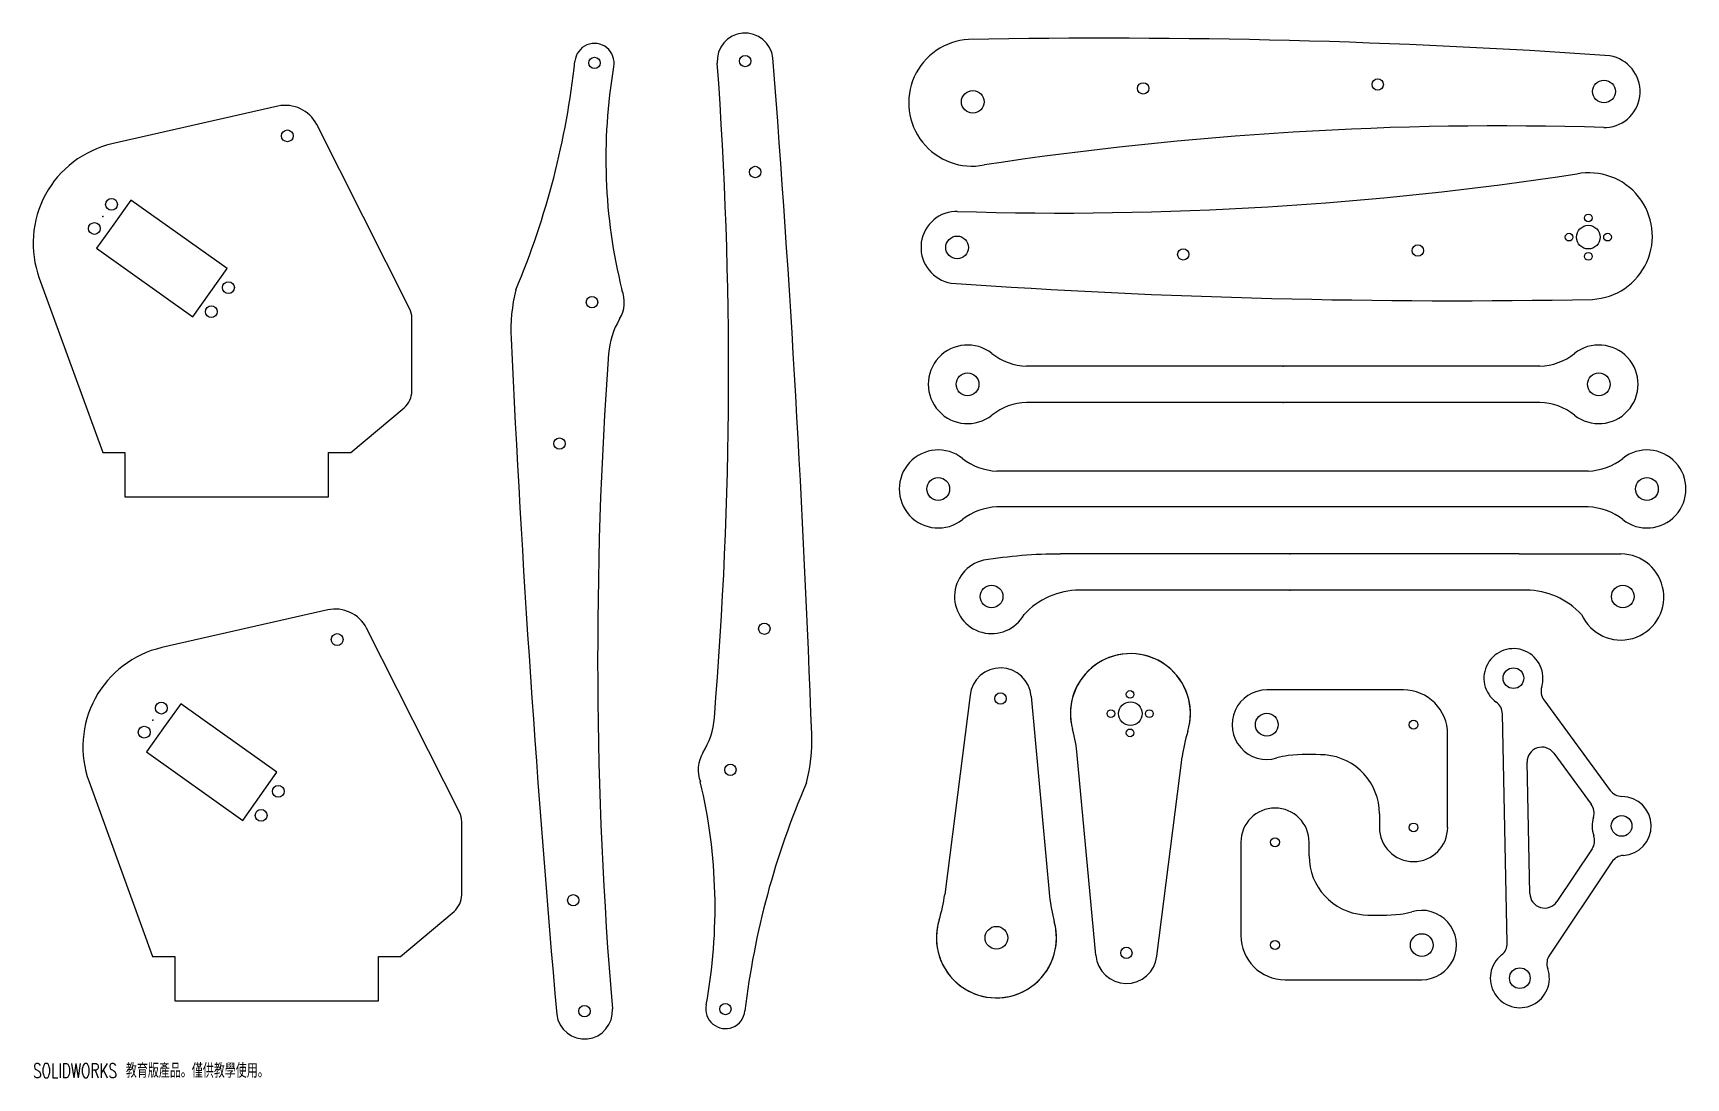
# Model space of a CAD drawing. Header units: millimetres. Extents: x -6.3 to 49.7, y -6.7 to 28.6.
import ezdxf

# ---------------------------------------------------------------- set-up
doc = ezdxf.new("R2010")
doc.units = ezdxf.units.MM
doc.header["$PDSIZE"] = -1
doc.styles.add('SLDTEXTSTYLE0', font='TXT', dxfattribs={"width": 0.7, "bigfont": 'bigfont'})

msp = doc.modelspace()

# ---------------------------------------------------------------- linework, layer by layer
at = {"color": 7, "linetype": 'Continuous'}
for p, q in [((1.978, 26.149), (-3.642, 24.871)), ((6.441, 19.302), (3.293, 25.53)), ((-2.999, 22.97), (-3.579, 22.156)), ((0.26, 20.651), (-2.999, 22.97)), ((-3.579, 22.156), (-4.158, 21.341)), ((-4.158, 21.341), (-0.9, 19.021)), ((-6.104, 20.33), (-3.953, 14.42)), ((-0.9, 19.021), (0.26, 20.651)), ((6.515, 16.506), (6.515, 18.977)), ((44.709, 17.347), (27.335, 17.347)), ((4.447, 14.42), (6.259, 15.941)), ((44.709, 16.12), (27.335, 16.12)), ((-3.953, 14.42), (-3.203, 14.42)), ((-3.203, 14.42), (-3.203, 12.92)), ((3.697, 12.92), (3.697, 14.42)), ((3.697, 14.42), (4.447, 14.42)), ((26.329, 13.799), (46.354, 13.799)), ((-3.203, 12.92), (3.697, 12.92)), ((46.354, 12.581), (26.329, 12.581)), ((44.01, 10.989), (28.477, 10.989)), ((44.01, 10.989), (47.456, 10.989)), ((44.251, 9.764), (29.121, 9.764)), ((3.665, 9.097), (-1.954, 7.819)), ((8.129, 2.25), (4.981, 8.479)), ((46.125, 8.941), (46.127, 8.939)), ((25.418, 6.211), (24.559, -0.536)), ((27.483, 6.176), (28.112, -0.596)), ((40.092, 6.387), (35.467, 6.387)), ((-1.311, 5.918), (-1.891, 5.104)), ((1.948, 3.599), (-1.311, 5.918)), ((44.852, 6.053), (47.097, 2.987)), ((-1.891, 5.104), (-2.471, 4.289)), ((43.611, -2.179), (43.446, 5.577)), ((41.592, 2.678), (41.592, 4.887)), ((-2.471, 4.289), (0.788, 1.969)), ((29.677, -2.595), (29.048, 4.177)), ((31.742, -2.63), (32.602, 4.116)), ((44.376, -0.508), (44.281, 3.939)), ((45.184, 4.246), (46.452, 2.515)), ((0.788, 1.969), (1.948, 3.599)), ((-4.416, 3.278), (-2.265, -2.632)), ((41.592, 1.732), (41.592, 2.678)), ((8.203, -0.546), (8.203, 1.925)), ((39.281, 2.192), (39.281, 1.732)), ((34.589, 1.23), (34.589, 0.284)), ((36.901, 0.77), (36.901, 1.23)), ((47.149, 0.563), (45.036, -2.595)), ((46.484, 1.008), (45.291, -0.775)), ((34.589, 0.284), (34.589, -1.925)), ((6.135, -2.632), (7.947, -1.111)), ((-2.265, -2.632), (-1.515, -2.632)), ((-1.515, -2.632), (-1.515, -4.132)), ((5.385, -4.132), (5.385, -2.632)), ((5.385, -2.632), (6.135, -2.632)), ((36.089, -3.425), (40.715, -3.425)), ((-1.515, -4.132), (5.385, -4.132))]:
    msp.add_line(p, q, dxfattribs=at)
for centre, radius in [((12.7, 27.612), 0.192), ((17.802, 27.677), 0.192), ((31.282, 26.752), 0.192), ((39.225, 26.881), 0.192), ((46.885, 26.645), 0.385), ((25.51, 26.296), 0.385), ((2.299, 25.144), 0.2), ((18.144, 23.919), 0.193), ((-3.655, 22.824), 0.2), ((46.355, 22.365), 0.13), ((-4.235, 22.009), 0.2), ((45.705, 21.715), 0.13), ((46.355, 21.715), 0.4), ((47.005, 21.715), 0.13), ((24.98, 21.366), 0.385), ((32.64, 21.13), 0.192), ((40.583, 21.26), 0.193), ((46.355, 21.065), 0.13), ((0.304, 20.006), 0.2), ((12.615, 19.513), 0.193), ((-0.276, 19.191), 0.2), ((25.333, 16.733), 0.385), ((46.711, 16.733), 0.385), ((11.514, 14.724), 0.192), ((24.341, 13.19), 0.385), ((48.341, 13.19), 0.385), ((26.148, 9.55), 0.385), ((47.523, 9.55), 0.385), ((18.452, 8.459), 0.193), ((3.986, 8.092), 0.2), ((43.82, 6.785), 0.35), ((26.449, 6.095), 0.193), ((30.838, 6.234), 0.13), ((-1.968, 5.772), 0.2), ((30.188, 5.584), 0.13), ((30.849, 5.584), 0.4), ((31.488, 5.584), 0.13), ((-2.547, 4.957), 0.2), ((30.838, 4.934), 0.13), ((35.467, 5.211), 0.385), ((40.437, 5.211), 0.15), ((17.303, 3.682), 0.193), ((1.992, 2.954), 0.2), ((1.412, 2.139), 0.2), ((40.437, 1.732), 0.15), ((47.484, 1.783), 0.35), ((35.745, 1.23), 0.15), ((11.982, -0.732), 0.192), ((26.311, -2.004), 0.385), ((35.745, -2.249), 0.15), ((40.715, -2.249), 0.385), ((30.712, -2.515), 0.193), ((44.036, -3.37), 0.35), ((12.362, -4.486), 0.192), ((17.134, -4.416), 0.192)]:
    msp.add_circle(centre, radius, dxfattribs=at)
for centre, radius, start, end in [((17.802, 27.677), 0.946, 6.3033, 184.1942), ((12.7, 27.612), 0.663, 348.5266, 174.9305), ((25.485, 26.262), 2.144, 93.0565, 281.2091), ((30.062, -215.024), 243.473, 85.99106, 91.10397), ((-15.343, 30.634), 27.542, 337.1288, 353.8233), ((31.51, 24.372), 18.425, 170.2871, 193.9515), ((-125.663, 17.156), 142.904, 355.29677, 4.19422), ((-535.919, -15.526), 556.349, 2.1028, 4.46448), ((46.885, 26.645), 1.224, 273.7564, 80.6918), ((2.229, 24.976), 1.2, 27.5311, 102.0987), ((43.342, -90.268), 115.748, 88.24806, 98.66588), ((46.933, 25.923), 0.5, 263.9909, 273.7564), ((-2.862, 21.51), 3.45, 103.0641, 200), ((28.523, 138.279), 115.748, 268.24806, 278.66588), ((46.38, 21.749), 2.144, 273.0565, 101.2091), ((24.98, 21.366), 1.224, 93.7564, 260.6918), ((24.932, 22.088), 0.5, 83.9909, 93.7564), ((41.803, 263.036), 243.473, 265.99106, 271.10397), ((15.667, 18.551), 5.799, 166.2501, 182.6917), ((12.615, 19.513), 1.096, 328.8221, 22.3512), ((5.765, 18.977), 0.75, 0, 25.669), ((15.823, 17.571), 2.654, 148.8221, 175.8857), ((565.61, 44.406), 556.349, 182.69168, 185.05337), ((25.333, 16.733), 1.33, 51.7189, 308.2811), ((46.711, 16.733), 1.33, 231.7189, 128.2811), ((155.711, 7.509), 142.904, 175.88566, 184.7831), ((27.399, 19.351), 2.005, 231.7189, 268.1895), ((44.646, 19.351), 2.005, 271.8105, 308.2811), ((5.765, 16.506), 0.75, 311.1459, 0), ((27.399, 14.116), 2.005, 91.8105, 128.2811), ((44.646, 14.116), 2.005, 51.7189, 88.1895), ((24.341, 13.19), 1.32, 51.7189, 308.2811), ((26.392, 15.787), 1.99, 231.7189, 268.1895), ((46.291, 15.787), 1.99, 271.8105, 308.2811), ((48.341, 13.19), 1.32, 231.7189, 128.2811), ((26.392, 10.592), 1.99, 91.8105, 128.2811), ((46.291, 10.592), 1.99, 51.7189, 88.1895), ((26.148, 9.55), 1.256, 102.6944, 330.9963), ((28.477, -5.012), 16, 90, 99.3688), ((47.456, 9.533), 1.456, 204.0836, 90), ((29.121, 7.216), 2.547, 90, 137.376), ((44.251, 7.216), 2.547, 42.624, 90), ((3.917, 7.924), 1.2, 27.5311, 102.0987), ((-1.174, 4.458), 3.45, 103.0641, 200), ((30.849, 5.584), 2.033, 350.0039, 188.0471), ((30.849, 5.584), 2.033, 342.6304, 195.4206), ((43.82, 6.785), 1, 343.0894, 234.3496), ((26.449, 6.095), 1.037, 4.4455, 173.6055), ((35.467, 5.211), 1.175, 90, 286.8584), ((40.092, 4.887), 1.5, 0, 90), ((45.255, 6.348), 0.5, 163.0894, 216.2195), ((42.946, 5.566), 0.5, 1.2195, 54.3496), ((14.115, 5.656), 2.654, 328.2333, 355.2968), ((24.07, 3.714), 5, 5.3097, 15.4206), ((14.26, 4.675), 5.799, 345.6612, 2.1028), ((37.561, 3.485), 5, 162.6304, 172.7414), ((17.303, 3.682), 1.096, 148.2333, 201.7624), ((36.388, 2.172), 2, 95.716, 106.8584), ((36.95, -3.061), 7.264, 86.0711, 96.0099), ((37.281, 2.192), 2, 0, 85.2416), ((44.781, 3.95), 0.5, 36.2195, 181.2195), ((-1.642, -0.983), 18.425, 349.6982, 13.3626), ((45.144, -7.726), 27.542, 156.5399, 173.2344), ((47.501, 3.283), 0.5, 216.2195, 269.3496), ((7.453, 1.925), 0.75, 0, 25.669), ((35.745, 1.23), 1.156, 0, 180), ((46.049, 2.219), 0.5, 343.0894, 36.2195), ((47.484, 1.783), 1, 273.0894, 89.3496), ((40.437, 1.732), 1.156, 180, 360), ((47.484, 1.783), 1, 163.0894, 199.3496), ((46.068, 1.286), 0.5, 326.2195, 19.3496), ((38.901, 0.77), 2, 180, 265.2416), ((47.565, 0.285), 0.5, 93.0894, 146.2195), ((7.453, -0.546), 0.75, 311.1459, 0), ((19.599, 0.096), 5, 342.6304, 352.7414), ((44.875, -0.497), 0.5, 181.2195, 326.2195), ((33.091, -0.133), 5, 185.3097, 195.4206), ((40.715, -2.249), 1.175, 270, 106.8584), ((26.311, -2.004), 2.033, 162.6304, 15.4206), ((26.311, -2.004), 2.033, 170.0039, 8.0471), ((39.232, 6.023), 7.264, 266.0711, 276.0099), ((39.794, 0.789), 2, 275.716, 286.8584), ((36.089, -1.925), 1.5, 180, 270), ((43.111, -2.19), 0.5, 308.0894, 1.2195), ((30.712, -2.515), 1.037, 184.4455, 353.6055), ((44.036, -3.37), 1, 128.0894, 19.3496), ((45.452, -2.873), 0.5, 146.2195, 199.3496), ((12.362, -4.486), 0.946, 186.8922, 4.7831), ((17.134, -4.416), 0.663, 167.9377, 354.3416)]:
    msp.add_arc(centre, radius, start, end, dxfattribs=at)
for p in [(-3.945, 22.417), (36.022, 17.347), (36.022, 17.347), (36.022, 16.12), (36.022, 16.12), (36.243, 10.989), (36.243, 9.764), (-2.258, 5.365)]:
    msp.add_point(p, dxfattribs=at)

# ---------------------------------------------------------------- texts
at = {"color": 7, "linetype": 'Continuous', "insert": (-6.312, -6.259), "char_height": 0.483362, "attachment_point": 1, "style": 'SLDTEXTSTYLE0'}
msp.add_mtext('SOLIDWORKS \\M+18BB3\\M+188E7\\M+194C5產\\M+19569\\M+18142\\M+18BCD\\M+18B9F\\M+18BB3\\M+19B7B\\M+18E67\\M+19770\\M+18142', dxfattribs=at)

doc.saveas('drawing.dxf')
